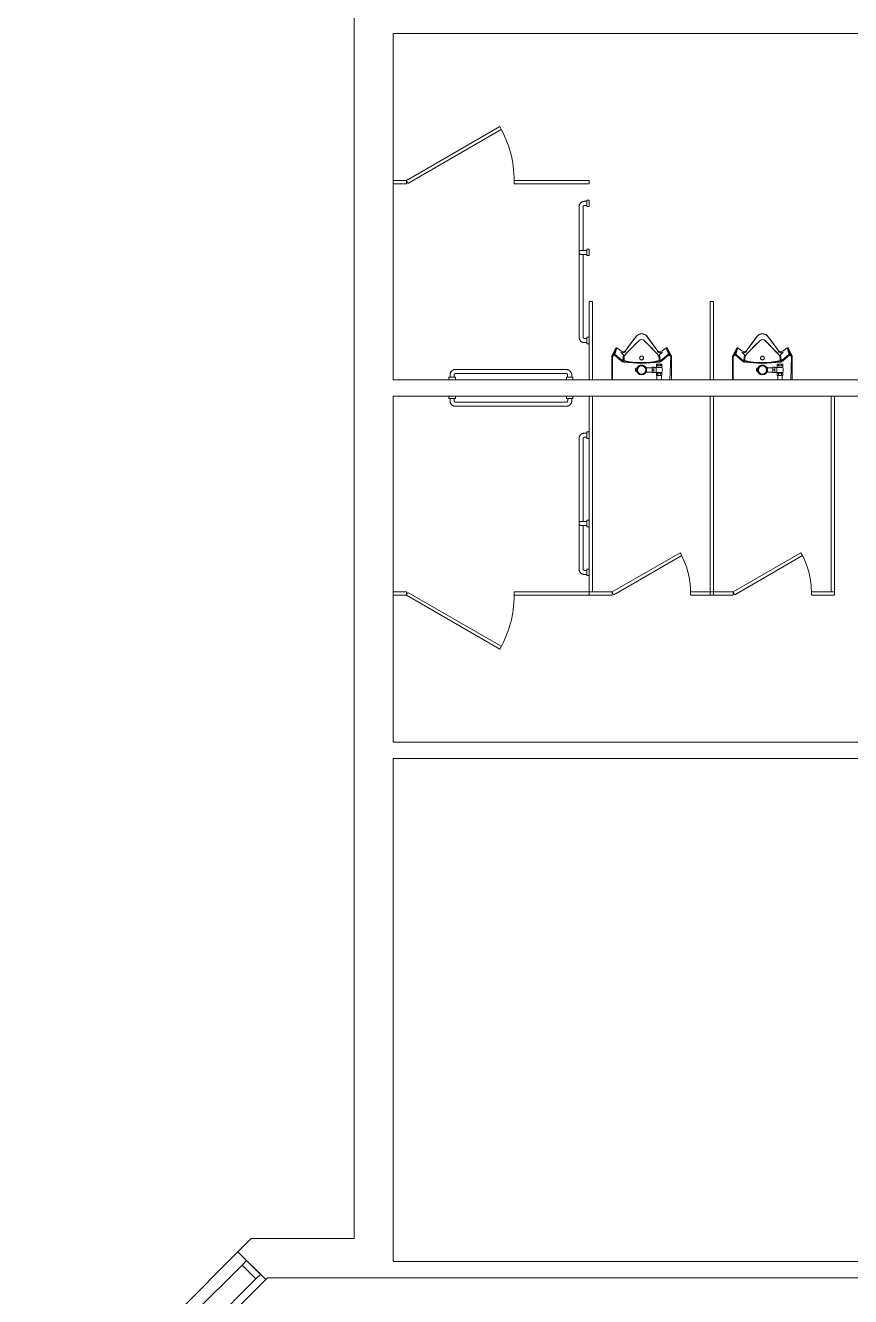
# Model space of a CAD drawing. Header units: inches. Extents: x -84 to 1352, y -748 to 1419.
# Drawn here: x 48 to 300.6, y -402.9 to -13.7 of the extents above; entities that cross this region are included whole.
import ezdxf

# ---------------------------------------------------------------- set-up
doc = ezdxf.new("R2010")
doc.units = ezdxf.units.IN
doc.header["$MEASUREMENT"] = 0
for name, color, linetype, lineweight in [('A-GLAZ-CWMG', 51, 'Continuous', 15), ('A-WALL', 113, 'Continuous', 15), ('I-WALL', 2, 'Continuous', 15), ('P-SANR-FIXT', 6, 'Continuous', 15), ('Q-SPCQ', 91, 'Continuous', 15)]:
    doc.layers.add(name, color=color, linetype=linetype, lineweight=lineweight)

# ---------------------------------------------------------------- blocks, each defined once
blk = doc.blocks.new('Toilet_Stall_Std_CE_ - Adj-5135786-ROOF')
at = {"layer": 'Q-SPCQ', "color": 253}
for p, q in [((-12, 63.5), (-19, 63.5)), ((-19, 63.5), (-19, 62.5)), ((-19, 62.5), (-19, 2.5)), ((-19, 62.5), (-12, 62.5)), ((-18, 2.5), (-18, 62.5)), ((-12, 62.5), (-12, 63.5)), ((11.5, 63.37), (-9.28, 51.37)), ((-8.78, 50.5), (12, 62.5)), ((12, 62.5), (11.5, 63.37)), ((12, 63.5), (12, 62.5)), ((19, 63.5), (12, 63.5)), ((12, 62.5), (19, 62.5)), ((18, 62.5), (18, 2.5)), ((19, 2.5), (19, 62.5)), ((-9.28, 51.37), (-8.78, 50.5))]:
    blk.add_line(p, q, dxfattribs=at)
blk.add_arc((12, 62.5), 24, 180, 210, dxfattribs=at)
blk = doc.blocks.new('Toilet_Stall_Std_CE_ - Adj-V1-ROOF')
at = {"layer": 'Q-SPCQ', "color": 253}
for p, q in [((-12, 63.5), (-19, 63.5)), ((-19, 63.5), (-19, 62.5)), ((-19, 62.5), (-19, 2.5)), ((-19, 62.5), (-12, 62.5)), ((-18, 2.5), (-18, 62.5)), ((-12, 62.5), (-12, 63.5)), ((11.5, 63.37), (-9.28, 51.37)), ((-8.78, 50.5), (12, 62.5)), ((12, 62.5), (11.5, 63.37)), ((12, 63.5), (12, 62.5)), ((19, 63.5), (12, 63.5)), ((12, 62.5), (19, 62.5)), ((18, 62.5), (18, 2.5)), ((19, 62.5), (19, 63.5)), ((19, 2.5), (19, 62.5)), ((-9.28, 51.37), (-8.78, 50.5))]:
    blk.add_line(p, q, dxfattribs=at)
blk.add_arc((12, 62.5), 24, 180, 210, dxfattribs=at)
blk = doc.blocks.new('Toilet_Stall_ADA_CE_ - Toilet-Stall-ADA_rfa-5136238-ROOF')
at = {"layer": 'Q-SPCQ', "color": 253}
for p, q in [((25.5, 62.63), (-3.07, 79.13)), ((-2.58, 80), (26, 63.5)), ((-7, 63.5), (-30, 63.5)), ((-30, 63.5), (-30, 62.5)), ((-30, 62.5), (-7, 62.5)), ((-7, 62.5), (-7, 63.5)), ((26, 63.5), (25.5, 62.63)), ((30, 63.5), (26, 63.5)), ((26, 63.5), (26, 62.5)), ((26, 62.5), (30, 62.5))]:
    blk.add_line(p, q, dxfattribs=at)
blk.add_arc((26, 63.5), 33, 150, 180, dxfattribs=at)
blk = doc.blocks.new('RR Access_Grab Bar_Back_CE_ - 36_ _GB-1_-5136239-ROOF')
at = {"layer": 'Q-SPCQ', "color": 253}
for p, q in [((-43, 0), (-43, -0.75)), ((-43, -0.75), (-41, -0.75)), ((-42.62, -0.75), (-42.62, -1.5)), ((-41.37, -1.5), (-41.37, -0.75)), ((-41, -0.75), (-41, 0)), ((-7, -1.88), (-41, -1.88)), ((-41, -3.13), (-7, -3.13)), ((-7, 0), (-7, -0.75)), ((-7, -0.75), (-5, -0.75)), ((-6.62, -0.75), (-6.62, -1.5)), ((-5.38, -1.5), (-5.38, -0.75)), ((-5, -0.75), (-5, 0))]:
    blk.add_line(p, q, dxfattribs=at)
at = {"layer": 'Q-SPCQ', "color": 253, "flags": 128}
for points in [[(-42.62, -1.5), (-42.62, -1.56), (-42.62, -1.63), (-42.61, -1.69), (-42.6, -1.76), (-42.59, -1.82), (-42.58, -1.89), (-42.56, -1.95), (-42.54, -2.01), (-42.52, -2.07), (-42.5, -2.13), (-42.47, -2.19), (-42.44, -2.25), (-42.41, -2.31), (-42.38, -2.36), (-42.34, -2.42), (-42.3, -2.47), (-42.26, -2.52), (-42.22, -2.57), (-42.18, -2.62), (-42.13, -2.67), (-42.08, -2.71), (-42.04, -2.75), (-41.98, -2.79), (-41.93, -2.83), (-41.88, -2.87), (-41.82, -2.9), (-41.77, -2.93), (-41.71, -2.96), (-41.65, -2.99), (-41.59, -3.01), (-41.53, -3.04), (-41.47, -3.06), (-41.4, -3.07), (-41.34, -3.09), (-41.28, -3.1), (-41.21, -3.11), (-41.15, -3.12), (-41.08, -3.12), (-41.02, -3.13), (-41, -3.13)], [(-41, -1.88), (-41.01, -1.87), (-41.03, -1.87), (-41.04, -1.87), (-41.06, -1.87), (-41.07, -1.87), (-41.09, -1.86), (-41.1, -1.86), (-41.12, -1.86), (-41.13, -1.85), (-41.15, -1.85), (-41.16, -1.84), (-41.17, -1.83), (-41.19, -1.83), (-41.2, -1.82), (-41.21, -1.81), (-41.22, -1.8), (-41.24, -1.79), (-41.25, -1.78), (-41.26, -1.77), (-41.27, -1.76), (-41.28, -1.75), (-41.29, -1.74), (-41.3, -1.73), (-41.31, -1.72), (-41.32, -1.7), (-41.32, -1.69), (-41.33, -1.68), (-41.34, -1.66), (-41.34, -1.65), (-41.35, -1.64), (-41.35, -1.62), (-41.36, -1.61), (-41.36, -1.59), (-41.37, -1.58), (-41.37, -1.56), (-41.37, -1.55), (-41.37, -1.53), (-41.37, -1.52), (-41.37, -1.5), (-41.37, -1.5)], [(-6.62, -1.5), (-6.63, -1.51), (-6.63, -1.53), (-6.63, -1.54), (-6.63, -1.56), (-6.63, -1.57), (-6.64, -1.59), (-6.64, -1.6), (-6.64, -1.62), (-6.65, -1.63), (-6.65, -1.65), (-6.66, -1.66), (-6.67, -1.67), (-6.67, -1.69), (-6.68, -1.7), (-6.69, -1.71), (-6.7, -1.72), (-6.71, -1.74), (-6.72, -1.75), (-6.73, -1.76), (-6.74, -1.77), (-6.75, -1.78), (-6.76, -1.79), (-6.77, -1.8), (-6.78, -1.81), (-6.8, -1.82), (-6.81, -1.82), (-6.82, -1.83), (-6.84, -1.84), (-6.85, -1.84), (-6.86, -1.85), (-6.88, -1.85), (-6.89, -1.86), (-6.91, -1.86), (-6.92, -1.87), (-6.94, -1.87), (-6.95, -1.87), (-6.97, -1.87), (-6.98, -1.87), (-7, -1.88), (-7, -1.88)], [(-7, -3.13), (-6.94, -3.12), (-6.87, -3.12), (-6.81, -3.11), (-6.74, -3.1), (-6.68, -3.09), (-6.61, -3.08), (-6.55, -3.06), (-6.49, -3.04), (-6.43, -3.02), (-6.37, -3), (-6.31, -2.97), (-6.25, -2.94), (-6.19, -2.91), (-6.14, -2.88), (-6.08, -2.84), (-6.03, -2.8), (-5.98, -2.76), (-5.93, -2.72), (-5.88, -2.68), (-5.83, -2.63), (-5.79, -2.58), (-5.75, -2.54), (-5.71, -2.48), (-5.67, -2.43), (-5.63, -2.38), (-5.6, -2.32), (-5.57, -2.27), (-5.54, -2.21), (-5.51, -2.15), (-5.49, -2.09), (-5.46, -2.03), (-5.44, -1.97), (-5.43, -1.9), (-5.41, -1.84), (-5.4, -1.78), (-5.39, -1.71), (-5.38, -1.65), (-5.38, -1.58), (-5.38, -1.52), (-5.38, -1.5)]]:
    blk.add_lwpolyline(points, dxfattribs=at)
blk = doc.blocks.new('RR Access_Grab Bar_Side_CE_ - 42_ _GB-2_-5136240-ROOF')
at = {"layer": 'Q-SPCQ', "color": 253}
for p, q in [((-0.75, -11.38), (-1.5, -11.38)), ((0, -11), (-0.75, -11)), ((-0.75, -11), (-0.75, -13)), ((-3.12, -13), (-3.12, -53)), ((-1.87, -38.38), (-1.87, -13)), ((-1.5, -12.63), (-0.75, -12.63)), ((-0.75, -13), (0, -13)), ((-1.87, -53), (-1.87, -39.61)), ((-0.75, -53.38), (-1.5, -53.38)), ((0, -53), (-0.75, -53)), ((-0.75, -53), (-0.75, -55)), ((-1.5, -54.63), (-0.75, -54.63)), ((-0.75, -55), (0, -55))]:
    blk.add_line(p, q, dxfattribs=at)
at = {"layer": 'Q-SPCQ', "color": 253, "flags": 128}
for points in [[(-1.5, -11.38), (-1.56, -11.38), (-1.63, -11.38), (-1.69, -11.39), (-1.76, -11.4), (-1.82, -11.41), (-1.89, -11.42), (-1.95, -11.44), (-2.01, -11.46), (-2.07, -11.48), (-2.13, -11.5), (-2.19, -11.53), (-2.25, -11.56), (-2.31, -11.59), (-2.36, -11.62), (-2.42, -11.66), (-2.47, -11.7), (-2.52, -11.74), (-2.57, -11.78), (-2.62, -11.82), (-2.67, -11.87), (-2.71, -11.92), (-2.75, -11.96), (-2.79, -12.02), (-2.83, -12.07), (-2.87, -12.12), (-2.9, -12.18), (-2.93, -12.23), (-2.96, -12.29), (-2.99, -12.35), (-3.01, -12.41), (-3.04, -12.47), (-3.06, -12.53), (-3.07, -12.6), (-3.09, -12.66), (-3.1, -12.72), (-3.11, -12.79), (-3.12, -12.85), (-3.12, -12.92), (-3.12, -12.98), (-3.12, -13)], [(-1.87, -13), (-1.87, -12.99), (-1.87, -12.97), (-1.87, -12.96), (-1.87, -12.94), (-1.87, -12.93), (-1.86, -12.91), (-1.86, -12.9), (-1.86, -12.88), (-1.85, -12.87), (-1.85, -12.85), (-1.84, -12.84), (-1.83, -12.83), (-1.83, -12.81), (-1.82, -12.8), (-1.81, -12.79), (-1.8, -12.78), (-1.79, -12.76), (-1.78, -12.75), (-1.77, -12.74), (-1.76, -12.73), (-1.75, -12.72), (-1.74, -12.71), (-1.73, -12.7), (-1.72, -12.69), (-1.7, -12.68), (-1.69, -12.68), (-1.68, -12.67), (-1.66, -12.66), (-1.65, -12.66), (-1.64, -12.65), (-1.62, -12.65), (-1.61, -12.64), (-1.59, -12.64), (-1.58, -12.63), (-1.56, -12.63), (-1.55, -12.63), (-1.53, -12.63), (-1.52, -12.63), (-1.5, -12.63), (-1.5, -12.63)], [(-3.12, -53), (-3.12, -53.06), (-3.12, -53.13), (-3.11, -53.19), (-3.1, -53.26), (-3.09, -53.32), (-3.08, -53.39), (-3.06, -53.45), (-3.04, -53.51), (-3.02, -53.57), (-3, -53.63), (-2.97, -53.69), (-2.94, -53.75), (-2.91, -53.81), (-2.88, -53.86), (-2.84, -53.92), (-2.8, -53.97), (-2.76, -54.02), (-2.72, -54.07), (-2.68, -54.12), (-2.63, -54.17), (-2.58, -54.21), (-2.54, -54.25), (-2.48, -54.29), (-2.43, -54.33), (-2.38, -54.37), (-2.32, -54.4), (-2.27, -54.43), (-2.21, -54.46), (-2.15, -54.49), (-2.09, -54.51), (-2.03, -54.54), (-1.97, -54.56), (-1.9, -54.57), (-1.84, -54.59), (-1.78, -54.6), (-1.71, -54.61), (-1.65, -54.62), (-1.58, -54.62), (-1.52, -54.63), (-1.5, -54.63)], [(-1.5, -53.38), (-1.51, -53.37), (-1.53, -53.37), (-1.54, -53.37), (-1.56, -53.37), (-1.57, -53.37), (-1.59, -53.36), (-1.6, -53.36), (-1.62, -53.36), (-1.63, -53.35), (-1.65, -53.35), (-1.66, -53.34), (-1.67, -53.33), (-1.69, -53.33), (-1.7, -53.32), (-1.71, -53.31), (-1.72, -53.3), (-1.74, -53.29), (-1.75, -53.28), (-1.76, -53.27), (-1.77, -53.26), (-1.78, -53.25), (-1.79, -53.24), (-1.8, -53.23), (-1.81, -53.22), (-1.82, -53.2), (-1.82, -53.19), (-1.83, -53.18), (-1.84, -53.16), (-1.84, -53.15), (-1.85, -53.14), (-1.85, -53.12), (-1.86, -53.11), (-1.86, -53.09), (-1.87, -53.08), (-1.87, -53.06), (-1.87, -53.05), (-1.87, -53.03), (-1.87, -53.02), (-1.87, -53), (-1.87, -53)]]:
    blk.add_lwpolyline(points, dxfattribs=at)
blk = doc.blocks.new('RR Access_Grab Bar_Vert_CE_ - 24_ _GB-3_-5136241-ROOF')
at = {"layer": 'Q-SPCQ', "color": 253}
for p, q in [((-0.75, -38.38), (-1.5, -38.38)), ((-0.75, -38.38), (-1.5, -38.38)), ((0, -38), (-0.75, -38)), ((0, -38), (-0.75, -38)), ((-0.75, -38), (-0.75, -38.03)), ((-0.75, -38), (-0.75, -39)), ((-1.5, -39.63), (-0.75, -39.63)), ((-1.5, -39.63), (-0.75, -39.63)), ((-0.75, -39), (-0.75, -40)), ((-0.75, -39.97), (-0.75, -40)), ((-0.75, -40), (0, -40)), ((-0.75, -40), (0, -40))]:
    blk.add_line(p, q, dxfattribs=at)
at = {"layer": 'Q-SPCQ', "color": 253, "flags": 128}
for points in [[(-3.11, -38.88), (-3.11, -38.85), (-3.1, -38.83), (-3.09, -38.8), (-3.08, -38.78), (-3.08, -38.76), (-3.07, -38.73), (-3.05, -38.71), (-3.04, -38.69), (-3.03, -38.67), (-3.02, -38.65), (-3, -38.63), (-2.99, -38.61), (-2.97, -38.59), (-2.95, -38.57), (-2.94, -38.55), (-2.92, -38.53), (-2.9, -38.52), (-2.88, -38.5), (-2.86, -38.49), (-2.84, -38.47), (-2.82, -38.46), (-2.79, -38.45), (-2.77, -38.44), (-2.75, -38.43), (-2.73, -38.42), (-2.7, -38.41), (-2.68, -38.4), (-2.66, -38.39), (-2.63, -38.39), (-2.61, -38.38), (-2.58, -38.38), (-2.56, -38.38), (-2.53, -38.38), (-2.51, -38.38), (-2.5, -38.38)], [(-2.5, -38.38), (-2.5, -38.38), (-2.5, -38.38), (-2.49, -38.38), (-2.49, -38.38), (-2.48, -38.38)], [(-1.5, -38.38), (-1.54, -38.38), (-1.58, -38.38), (-1.62, -38.38), (-1.66, -38.38), (-1.7, -38.38), (-1.74, -38.38), (-1.78, -38.38), (-1.81, -38.38), (-1.85, -38.38), (-1.89, -38.38), (-1.93, -38.38), (-1.96, -38.38), (-2, -38.38), (-2.03, -38.38), (-2.06, -38.38), (-2.1, -38.38), (-2.13, -38.38), (-2.16, -38.38), (-2.19, -38.38), (-2.22, -38.38), (-2.24, -38.38), (-2.27, -38.38), (-2.3, -38.38), (-2.32, -38.38), (-2.34, -38.38), (-2.36, -38.38), (-2.38, -38.38), (-2.4, -38.38), (-2.42, -38.38), (-2.43, -38.38), (-2.45, -38.38), (-2.46, -38.38), (-2.47, -38.38), (-2.48, -38.38), (-2.49, -38.38), (-2.49, -38.38), (-2.5, -38.38), (-2.5, -38.38), (-2.5, -38.38)], [(-2.25, -38.38), (-2.22, -38.38), (-2.2, -38.38), (-2.17, -38.38), (-2.14, -38.38), (-2.11, -38.38), (-2.07, -38.38), (-2.04, -38.38), (-2.01, -38.38), (-1.97, -38.38), (-1.94, -38.38), (-1.9, -38.38), (-1.86, -38.38), (-1.82, -38.38), (-1.79, -38.38), (-1.75, -38.38), (-1.71, -38.38), (-1.67, -38.38), (-1.63, -38.38), (-1.59, -38.38), (-1.55, -38.38), (-1.51, -38.38), (-1.5, -38.38)], [(-2.5, -39.63), (-2.52, -39.62), (-2.55, -39.62), (-2.57, -39.62), (-2.6, -39.62), (-2.62, -39.61), (-2.65, -39.61), (-2.67, -39.6), (-2.7, -39.59), (-2.72, -39.58), (-2.74, -39.58), (-2.77, -39.57), (-2.79, -39.55), (-2.81, -39.54), (-2.83, -39.53), (-2.85, -39.52), (-2.87, -39.5), (-2.89, -39.49), (-2.91, -39.47), (-2.93, -39.45), (-2.95, -39.44), (-2.97, -39.42), (-2.98, -39.4), (-3, -39.38), (-3.01, -39.36), (-3.03, -39.34), (-3.04, -39.32), (-3.05, -39.29), (-3.06, -39.27), (-3.07, -39.25), (-3.08, -39.23), (-3.09, -39.2), (-3.1, -39.18), (-3.11, -39.16), (-3.11, -39.13), (-3.12, -39.11)], [(-2.48, -39.63), (-2.49, -39.63), (-2.49, -39.63), (-2.5, -39.63), (-2.5, -39.63), (-2.5, -39.63)], [(-2.5, -39.63), (-2.5, -39.63), (-2.5, -39.63), (-2.49, -39.63), (-2.49, -39.63), (-2.48, -39.63), (-2.47, -39.63), (-2.46, -39.63), (-2.45, -39.63), (-2.44, -39.63), (-2.42, -39.63), (-2.4, -39.63), (-2.39, -39.63), (-2.37, -39.63), (-2.35, -39.63), (-2.33, -39.63), (-2.3, -39.63), (-2.28, -39.63), (-2.25, -39.63), (-2.22, -39.63), (-2.2, -39.63), (-2.17, -39.63), (-2.14, -39.63), (-2.11, -39.63), (-2.07, -39.63), (-2.04, -39.63), (-2.01, -39.63), (-1.97, -39.63), (-1.94, -39.63), (-1.9, -39.63), (-1.86, -39.63), (-1.82, -39.63), (-1.79, -39.63), (-1.75, -39.63), (-1.71, -39.63), (-1.67, -39.63), (-1.63, -39.63), (-1.59, -39.63), (-1.55, -39.63), (-1.51, -39.63), (-1.5, -39.63)], [(-1.5, -39.63), (-1.54, -39.63), (-1.58, -39.63), (-1.62, -39.63), (-1.66, -39.63), (-1.7, -39.63), (-1.74, -39.63), (-1.78, -39.63), (-1.81, -39.63), (-1.85, -39.63), (-1.89, -39.63), (-1.93, -39.63), (-1.96, -39.63), (-2, -39.63), (-2.03, -39.63), (-2.06, -39.63), (-2.1, -39.63), (-2.13, -39.63), (-2.16, -39.63), (-2.19, -39.63), (-2.22, -39.63), (-2.24, -39.63), (-2.27, -39.63)]]:
    blk.add_lwpolyline(points, dxfattribs=at)
blk = doc.blocks.new('Toilet_Stall_ADA_CE_ - Toilet-Stall-ADA_rfa-5136374-ROOF')
at = {"layer": 'Q-SPCQ', "color": 253}
for p, q in [((-30, -62.5), (-30, -63.5)), ((-7, -62.5), (-30, -62.5)), ((-30, -63.5), (-7, -63.5)), ((-7, -63.5), (-7, -62.5)), ((25.5, -62.63), (-3.07, -79.13)), ((-2.58, -80), (26, -63.5)), ((26, -63.5), (25.5, -62.63)), ((30, -62.5), (26, -62.5)), ((26, -62.5), (26, -63.5)), ((26, -63.5), (30, -63.5))]:
    blk.add_line(p, q, dxfattribs=at)
blk.add_arc((26, -63.5), 33, 180, 210, dxfattribs=at)
blk = doc.blocks.new('RR Access_Grab Bar_Back_CE_ - 36_ _GB-1_-1693847-ROOF')
at = {"layer": 'Q-SPCQ', "color": 253}
for p, q in [((-43, 0.75), (-43, 0)), ((-41, 0.75), (-43, 0.75)), ((-42.62, 1.5), (-42.62, 0.75)), ((-41.37, 0.75), (-41.37, 1.5)), ((-7, 3.12), (-41, 3.12)), ((-41, 1.87), (-7, 1.87)), ((-41, 0), (-41, 0.75)), ((-7, 0.75), (-7, 0)), ((-5, 0.75), (-7, 0.75)), ((-6.63, 1.5), (-6.63, 0.75)), ((-5.37, 0.75), (-5.37, 1.5)), ((-5, 0), (-5, 0.75))]:
    blk.add_line(p, q, dxfattribs=at)
at = {"layer": 'Q-SPCQ', "color": 253, "flags": 128}
for points in [[(-41, 3.12), (-41.06, 3.12), (-41.13, 3.12), (-41.19, 3.11), (-41.26, 3.1), (-41.32, 3.09), (-41.39, 3.08), (-41.45, 3.06), (-41.51, 3.04), (-41.57, 3.02), (-41.63, 3), (-41.69, 2.97), (-41.75, 2.94), (-41.81, 2.91), (-41.86, 2.88), (-41.92, 2.84), (-41.97, 2.8), (-42.02, 2.76), (-42.07, 2.72), (-42.12, 2.68), (-42.17, 2.63), (-42.21, 2.58), (-42.25, 2.54), (-42.29, 2.48), (-42.33, 2.43), (-42.37, 2.38), (-42.4, 2.32), (-42.43, 2.27), (-42.46, 2.21), (-42.49, 2.15), (-42.51, 2.09), (-42.54, 2.03), (-42.56, 1.97), (-42.57, 1.9), (-42.59, 1.84), (-42.6, 1.78), (-42.61, 1.71), (-42.62, 1.65), (-42.62, 1.58), (-42.62, 1.52), (-42.62, 1.5)], [(-41.37, 1.5), (-41.37, 1.51), (-41.37, 1.53), (-41.37, 1.54), (-41.37, 1.56), (-41.37, 1.57), (-41.36, 1.59), (-41.36, 1.6), (-41.36, 1.62), (-41.35, 1.63), (-41.35, 1.65), (-41.34, 1.66), (-41.33, 1.67), (-41.33, 1.69), (-41.32, 1.7), (-41.31, 1.71), (-41.3, 1.72), (-41.29, 1.74), (-41.28, 1.75), (-41.27, 1.76), (-41.26, 1.77), (-41.25, 1.78), (-41.24, 1.79), (-41.23, 1.8), (-41.22, 1.81), (-41.2, 1.82), (-41.19, 1.82), (-41.18, 1.83), (-41.16, 1.84), (-41.15, 1.84), (-41.14, 1.85), (-41.12, 1.85), (-41.11, 1.86), (-41.09, 1.86), (-41.08, 1.87), (-41.06, 1.87), (-41.05, 1.87), (-41.03, 1.87), (-41.02, 1.87), (-41, 1.87), (-41, 1.87)], [(-5.37, 1.5), (-5.38, 1.56), (-5.38, 1.63), (-5.39, 1.69), (-5.4, 1.76), (-5.41, 1.82), (-5.42, 1.89), (-5.44, 1.95), (-5.46, 2.01), (-5.48, 2.07), (-5.5, 2.13), (-5.53, 2.19), (-5.56, 2.25), (-5.59, 2.31), (-5.62, 2.36), (-5.66, 2.42), (-5.7, 2.47), (-5.74, 2.52), (-5.78, 2.57), (-5.82, 2.62), (-5.87, 2.67), (-5.92, 2.71), (-5.96, 2.75), (-6.02, 2.79), (-6.07, 2.83), (-6.12, 2.87), (-6.18, 2.9), (-6.23, 2.93), (-6.29, 2.96), (-6.35, 2.99), (-6.41, 3.01), (-6.47, 3.04), (-6.53, 3.06), (-6.6, 3.07), (-6.66, 3.09), (-6.72, 3.1), (-6.79, 3.11), (-6.85, 3.12), (-6.92, 3.12), (-6.98, 3.12), (-7, 3.12)], [(-7, 1.87), (-6.99, 1.87), (-6.97, 1.87), (-6.96, 1.87), (-6.94, 1.87), (-6.93, 1.87), (-6.91, 1.86), (-6.9, 1.86), (-6.88, 1.86), (-6.87, 1.85), (-6.85, 1.85), (-6.84, 1.84), (-6.83, 1.83), (-6.81, 1.83), (-6.8, 1.82), (-6.79, 1.81), (-6.78, 1.8), (-6.76, 1.79), (-6.75, 1.78), (-6.74, 1.77), (-6.73, 1.76), (-6.72, 1.75), (-6.71, 1.74), (-6.7, 1.73), (-6.69, 1.72), (-6.68, 1.7), (-6.68, 1.69), (-6.67, 1.68), (-6.66, 1.66), (-6.66, 1.65), (-6.65, 1.64), (-6.65, 1.62), (-6.64, 1.61), (-6.64, 1.59), (-6.63, 1.58), (-6.63, 1.56), (-6.63, 1.55), (-6.63, 1.53), (-6.63, 1.52), (-6.63, 1.5), (-6.63, 1.5)]]:
    blk.add_lwpolyline(points, dxfattribs=at)
blk = doc.blocks.new('RR Access_Grab Bar_Side_CE_ - 42_ _GB-2_-1694463-ROOF')
at = {"layer": 'Q-SPCQ', "color": 253}
for p, q in [((-0.75, 54.63), (-1.5, 54.63)), ((0, 55), (-0.75, 55)), ((-0.75, 55), (-0.75, 53)), ((0, 53), (0, 55)), ((-3.12, 53), (-3.12, 13)), ((-1.87, 39.61), (-1.87, 53)), ((-1.5, 53.37), (-0.75, 53.37)), ((-0.75, 53), (0, 53)), ((-1.87, 13), (-1.87, 38.38)), ((-0.75, 12.62), (-1.5, 12.62)), ((0, 13), (-0.75, 13)), ((-0.75, 13), (-0.75, 11)), ((-1.5, 11.37), (-0.75, 11.37)), ((-0.75, 11), (0, 11))]:
    blk.add_line(p, q, dxfattribs=at)
at = {"layer": 'Q-SPCQ', "color": 253, "flags": 128}
for points in [[(-1.5, 54.63), (-1.56, 54.62), (-1.63, 54.62), (-1.69, 54.61), (-1.76, 54.6), (-1.82, 54.59), (-1.89, 54.58), (-1.95, 54.56), (-2.01, 54.54), (-2.07, 54.52), (-2.13, 54.5), (-2.19, 54.47), (-2.25, 54.44), (-2.31, 54.41), (-2.36, 54.38), (-2.42, 54.34), (-2.47, 54.3), (-2.52, 54.26), (-2.57, 54.22), (-2.62, 54.18), (-2.67, 54.13), (-2.71, 54.08), (-2.75, 54.04), (-2.79, 53.98), (-2.83, 53.93), (-2.87, 53.88), (-2.9, 53.82), (-2.93, 53.77), (-2.96, 53.71), (-2.99, 53.65), (-3.01, 53.59), (-3.04, 53.53), (-3.06, 53.47), (-3.07, 53.4), (-3.09, 53.34), (-3.1, 53.28), (-3.11, 53.21), (-3.12, 53.15), (-3.12, 53.08), (-3.12, 53.02), (-3.12, 53)], [(-1.87, 53), (-1.87, 53.01), (-1.87, 53.03), (-1.87, 53.04), (-1.87, 53.06), (-1.87, 53.07), (-1.86, 53.09), (-1.86, 53.1), (-1.86, 53.12), (-1.85, 53.13), (-1.85, 53.15), (-1.84, 53.16), (-1.83, 53.17), (-1.83, 53.19), (-1.82, 53.2), (-1.81, 53.21), (-1.8, 53.22), (-1.79, 53.24), (-1.78, 53.25), (-1.77, 53.26), (-1.76, 53.27), (-1.75, 53.28), (-1.74, 53.29), (-1.73, 53.3), (-1.72, 53.31), (-1.7, 53.32), (-1.69, 53.32), (-1.68, 53.33), (-1.66, 53.34), (-1.65, 53.34), (-1.64, 53.35), (-1.62, 53.35), (-1.61, 53.36), (-1.59, 53.36), (-1.58, 53.37), (-1.56, 53.37), (-1.55, 53.37), (-1.53, 53.37), (-1.52, 53.37), (-1.5, 53.37), (-1.5, 53.37)], [(-3.12, 13), (-3.12, 12.94), (-3.12, 12.87), (-3.11, 12.81), (-3.1, 12.74), (-3.09, 12.68), (-3.08, 12.61), (-3.06, 12.55), (-3.04, 12.49), (-3.02, 12.43), (-3, 12.37), (-2.97, 12.31), (-2.94, 12.25), (-2.91, 12.19), (-2.88, 12.14), (-2.84, 12.08), (-2.8, 12.03), (-2.76, 11.98), (-2.72, 11.93), (-2.68, 11.88), (-2.63, 11.83), (-2.58, 11.79), (-2.54, 11.75), (-2.48, 11.71), (-2.43, 11.67), (-2.38, 11.63), (-2.32, 11.6), (-2.27, 11.57), (-2.21, 11.54), (-2.15, 11.51), (-2.09, 11.49), (-2.03, 11.46), (-1.97, 11.44), (-1.9, 11.43), (-1.84, 11.41), (-1.78, 11.4), (-1.71, 11.39), (-1.65, 11.38), (-1.58, 11.38), (-1.52, 11.37), (-1.5, 11.37)], [(-1.5, 12.62), (-1.51, 12.63), (-1.53, 12.63), (-1.54, 12.63), (-1.56, 12.63), (-1.57, 12.63), (-1.59, 12.64), (-1.6, 12.64), (-1.62, 12.64), (-1.63, 12.65), (-1.65, 12.65), (-1.66, 12.66), (-1.67, 12.67), (-1.69, 12.67), (-1.7, 12.68), (-1.71, 12.69), (-1.72, 12.7), (-1.74, 12.71), (-1.75, 12.72), (-1.76, 12.73), (-1.77, 12.74), (-1.78, 12.75), (-1.79, 12.76), (-1.8, 12.77), (-1.81, 12.78), (-1.82, 12.8), (-1.82, 12.81), (-1.83, 12.82), (-1.84, 12.84), (-1.84, 12.85), (-1.85, 12.86), (-1.85, 12.88), (-1.86, 12.89), (-1.86, 12.91), (-1.87, 12.92), (-1.87, 12.94), (-1.87, 12.95), (-1.87, 12.97), (-1.87, 12.98), (-1.87, 13), (-1.87, 13)]]:
    blk.add_lwpolyline(points, dxfattribs=at)
blk = doc.blocks.new('RR Access_Grab Bar_Vert_CE_ - 24_ _GB-3_-1696212-ROOF')
at = {"layer": 'Q-SPCQ', "color": 253}
for p, q in [((-0.75, 39.62), (-1.5, 39.62)), ((-0.75, 39.62), (-1.5, 39.62)), ((0, 40), (-0.75, 40)), ((0, 40), (-0.75, 40)), ((-0.75, 40), (-0.75, 39.97)), ((-0.75, 40), (-0.75, 39)), ((-0.75, 39), (-0.75, 38)), ((0, 39.97), (0, 40)), ((0, 39), (0, 40)), ((0, 38), (0, 39)), ((-1.5, 38.37), (-0.75, 38.37)), ((-1.5, 38.37), (-0.75, 38.37)), ((-0.75, 38.03), (-0.75, 38)), ((-0.75, 38), (0, 38)), ((-0.75, 38), (0, 38)), ((0, 38), (0, 38.03))]:
    blk.add_line(p, q, dxfattribs=at)
at = {"layer": 'Q-SPCQ', "color": 253, "flags": 128}
for points in [[(-3.11, 39.12), (-3.11, 39.15), (-3.1, 39.17), (-3.09, 39.2), (-3.08, 39.22), (-3.08, 39.24), (-3.07, 39.27), (-3.05, 39.29), (-3.04, 39.31), (-3.03, 39.33), (-3.02, 39.35), (-3, 39.37), (-2.99, 39.39), (-2.97, 39.41), (-2.95, 39.43), (-2.94, 39.45), (-2.92, 39.47), (-2.9, 39.48), (-2.88, 39.5), (-2.86, 39.51), (-2.84, 39.53), (-2.82, 39.54), (-2.79, 39.55), (-2.77, 39.56), (-2.75, 39.57), (-2.73, 39.58), (-2.7, 39.59), (-2.68, 39.6), (-2.66, 39.61), (-2.63, 39.61), (-2.61, 39.62), (-2.58, 39.62), (-2.56, 39.62), (-2.53, 39.62), (-2.51, 39.62), (-2.5, 39.62)], [(-2.5, 39.62), (-2.5, 39.62), (-2.5, 39.62), (-2.49, 39.62), (-2.49, 39.62), (-2.48, 39.62)], [(-1.5, 39.62), (-1.54, 39.62), (-1.58, 39.62), (-1.62, 39.62), (-1.66, 39.62), (-1.7, 39.62), (-1.74, 39.62), (-1.78, 39.62), (-1.81, 39.62), (-1.85, 39.62), (-1.89, 39.62), (-1.93, 39.62), (-1.96, 39.62), (-2, 39.62), (-2.03, 39.62), (-2.06, 39.62), (-2.1, 39.62), (-2.13, 39.62), (-2.16, 39.62), (-2.19, 39.62), (-2.22, 39.62), (-2.24, 39.62), (-2.27, 39.62), (-2.3, 39.62), (-2.32, 39.62), (-2.34, 39.62), (-2.36, 39.62), (-2.38, 39.62), (-2.4, 39.62), (-2.42, 39.62), (-2.43, 39.62), (-2.45, 39.62), (-2.46, 39.62), (-2.47, 39.62), (-2.48, 39.62), (-2.49, 39.62), (-2.49, 39.62), (-2.5, 39.62), (-2.5, 39.62), (-2.5, 39.62)], [(-2.25, 39.62), (-2.22, 39.62), (-2.2, 39.62), (-2.17, 39.62), (-2.14, 39.62), (-2.11, 39.62), (-2.07, 39.62), (-2.04, 39.62), (-2.01, 39.62), (-1.97, 39.62), (-1.94, 39.62), (-1.9, 39.62), (-1.86, 39.62), (-1.82, 39.62), (-1.79, 39.62), (-1.75, 39.62), (-1.71, 39.62), (-1.67, 39.62), (-1.63, 39.62), (-1.59, 39.62), (-1.55, 39.62), (-1.51, 39.62), (-1.5, 39.62)], [(-2.5, 38.37), (-2.52, 38.38), (-2.55, 38.38), (-2.57, 38.38), (-2.6, 38.38), (-2.62, 38.39), (-2.65, 38.39), (-2.67, 38.4), (-2.7, 38.41), (-2.72, 38.42), (-2.74, 38.42), (-2.77, 38.43), (-2.79, 38.45), (-2.81, 38.46), (-2.83, 38.47), (-2.85, 38.48), (-2.87, 38.5), (-2.89, 38.51), (-2.91, 38.53), (-2.93, 38.55), (-2.95, 38.56), (-2.97, 38.58), (-2.98, 38.6), (-3, 38.62), (-3.01, 38.64), (-3.03, 38.66), (-3.04, 38.68), (-3.05, 38.71), (-3.06, 38.73), (-3.07, 38.75), (-3.08, 38.77), (-3.09, 38.8), (-3.1, 38.82), (-3.11, 38.84), (-3.11, 38.87), (-3.12, 38.89)], [(-2.48, 38.37), (-2.49, 38.37), (-2.49, 38.37), (-2.5, 38.37), (-2.5, 38.37), (-2.5, 38.37)], [(-2.5, 38.37), (-2.5, 38.37), (-2.5, 38.37), (-2.49, 38.37), (-2.49, 38.37), (-2.48, 38.37), (-2.47, 38.37), (-2.46, 38.37), (-2.45, 38.37), (-2.44, 38.37), (-2.42, 38.37), (-2.4, 38.37), (-2.39, 38.37), (-2.37, 38.37), (-2.35, 38.37), (-2.33, 38.37), (-2.3, 38.37), (-2.28, 38.37), (-2.25, 38.37), (-2.22, 38.37), (-2.2, 38.37), (-2.17, 38.37), (-2.14, 38.37), (-2.11, 38.37), (-2.07, 38.37), (-2.04, 38.37), (-2.01, 38.37), (-1.97, 38.37), (-1.94, 38.37), (-1.9, 38.37), (-1.86, 38.37), (-1.82, 38.37), (-1.79, 38.37), (-1.75, 38.37), (-1.71, 38.37), (-1.67, 38.37), (-1.63, 38.37), (-1.59, 38.37), (-1.55, 38.37), (-1.51, 38.37), (-1.5, 38.37)], [(-1.5, 38.37), (-1.54, 38.37), (-1.58, 38.37), (-1.62, 38.37), (-1.66, 38.37), (-1.7, 38.37), (-1.74, 38.37), (-1.78, 38.37), (-1.81, 38.37), (-1.85, 38.37), (-1.89, 38.37), (-1.93, 38.37), (-1.96, 38.37), (-2, 38.37), (-2.03, 38.37), (-2.06, 38.37), (-2.1, 38.37), (-2.13, 38.37), (-2.16, 38.37), (-2.19, 38.37), (-2.22, 38.37), (-2.24, 38.37), (-2.27, 38.37)]]:
    blk.add_lwpolyline(points, dxfattribs=at)
blk = doc.blocks.new('Urinal_Stall_CE_ - Std-5136462-ROOF')
at = {"layer": 'P-SANR-FIXT', "color": 8}
for p, q in [((0.5, 26.5), (-0.5, 26.5)), ((-0.5, 26.5), (-0.5, 2.5)), ((0.5, 2.5), (0.5, 26.5)), ((10.81, 11.65), (13.84, 15.74)), ((20.19, 11.65), (17.16, 15.74)), ((6.37, 9.74), (7.64, 12.21)), ((7.64, 12.21), (6.4, 9.81)), ((7.64, 12.21), (7.02, 10.28)), ((7.96, 12.25), (7.3, 10.28)), ((7.96, 12.25), (9.18, 11.36)), ((9.2, 11.34), (7.96, 12.25)), ((14.7, 14.42), (10.73, 10.46)), ((16.38, 14.42), (20.25, 10.45)), ((23.05, 12.26), (21.8, 11.34)), ((23.04, 12.25), (21.82, 11.36)), ((23.05, 12.26), (23.71, 10.28)), ((24.62, 9.74), (23.36, 12.21)), ((24.6, 9.81), (23.39, 12.18)), ((23.98, 10.28), (23.39, 12.18)), ((6.37, 9.69), (6.37, 2.5)), ((6.37, 9.74), (7.14, 10.39)), ((6.37, 9.74), (6.37, 2.5)), ((7.02, 10.28), (6.46, 9.82)), ((6.57, 9.65), (7.15, 10.12)), ((6.57, 9.65), (6.57, 2.5)), ((7.14, 10.39), (9.82, 8.14)), ((7.15, 10.12), (9.39, 8.18)), ((9.54, 8.34), (7.3, 10.28)), ((9.76, 8.62), (9.99, 10.09)), ((9.85, 8.57), (10.05, 9.99)), ((9.85, 8.57), (9.88, 8.46)), ((10.13, 8.34), (10.05, 9.99)), ((10.09, 9.09), (10.09, 8.35)), ((20.87, 8.34), (20.95, 9.99)), ((20.87, 8.34), (20.91, 9.09)), ((21.15, 8.57), (20.95, 9.99)), ((21.24, 8.62), (21.01, 10.09)), ((23.86, 10.39), (21.18, 8.14)), ((23.71, 10.28), (21.46, 8.34)), ((21.61, 8.18), (23.85, 10.12)), ((23.85, 10.12), (24.43, 9.65)), ((24.62, 9.74), (23.86, 10.39)), ((24.54, 9.82), (23.98, 10.28)), ((24.43, 9.65), (24.18, 2.5)), ((24.62, 9.74), (24.62, 2.5)), ((24.62, 2.5), (24.62, 9.74)), ((24.62, 2.5), (24.62, 9.67)), ((13.63, 5.81), (13.78, 5.81)), ((13.63, 5.19), (13.63, 5.81)), ((13.78, 5.19), (13.63, 5.19)), ((13.78, 6), (14.09, 6)), ((13.78, 5.81), (13.78, 6)), ((13.78, 5.19), (13.78, 5.81)), ((13.78, 5), (13.78, 5.19)), ((14.09, 5), (13.78, 5)), ((16.82, 6.22), (17.01, 6.22)), ((17.01, 4.78), (16.82, 4.78)), ((17.01, 6.22), (17.01, 4.78)), ((17.01, 6.22), (17.01, 6.15)), ((17.01, 6.15), (18.72, 6.15)), ((17.01, 4.85), (17.01, 4.78)), ((18.72, 4.85), (17.01, 4.85)), ((18.72, 4.67), (18.72, 6.33)), ((18.72, 6.33), (19.27, 6.33)), ((18.72, 6.15), (18.72, 6.33)), ((19.27, 5.5), (18.72, 5.5)), ((18.72, 4.67), (18.72, 4.85)), ((19.27, 4.67), (18.72, 4.67)), ((19.27, 6.33), (19.27, 4.67)), ((19.27, 6.33), (19.27, 6.24)), ((19.27, 6.24), (19.95, 6.24)), ((19.27, 4.76), (19.27, 4.67)), ((19.95, 4.76), (19.27, 4.76)), ((19.95, 6.29), (21.74, 6.29)), ((19.95, 5.5), (19.95, 6.29)), ((19.95, 6.29), (20.03, 6.29)), ((19.95, 6.24), (19.95, 6.29)), ((19.95, 4.71), (19.95, 5.5)), ((19.95, 4.71), (19.95, 4.76)), ((21.74, 4.71), (19.95, 4.71)), ((20.03, 4.71), (19.95, 4.71)), ((20.03, 7.22), (21.72, 7.22)), ((20.03, 6.29), (20.03, 7.22)), ((20.03, 6.76), (21.72, 6.76)), ((20.03, 3.78), (20.03, 4.71)), ((21.72, 4.49), (20.03, 4.49)), ((20.46, 7.22), (20.46, 6.76)), ((20.46, 4.49), (20.46, 3.78)), ((21.29, 6.76), (21.29, 7.22)), ((21.29, 3.78), (21.29, 4.49)), ((21.72, 7.22), (21.72, 6.29)), ((21.72, 6.29), (21.75, 6.29)), ((21.72, 4.71), (21.72, 3.78)), ((21.75, 4.71), (21.72, 4.71)), ((20.17, 3.78), (20.03, 3.78)), ((21.7, 3.78), (20.05, 3.78)), ((20.17, 2.5), (20.17, 3.78)), ((21.58, 3.78), (21.58, 2.5)), ((21.72, 3.78), (21.58, 3.78))]:
    blk.add_line(p, q, dxfattribs=at)
for centre, radius in [((15.5, 9.13), 0.605), ((15.5, 9.17), 0.592)]:
    blk.add_circle(centre, radius, dxfattribs=at)
for centre, radius, start, end in [((86.57, -40.99), 92.25, 141.8571, 145.308), ((15.51, 14.44), 2.11, 41.2283, 138.7717), ((15.23, 14.87), 1.64, 94.2341, 137.1407), ((15.49, 14.56), 1.99, 78.2582, 101.2267), ((15.78, 14.88), 1.63, 43.5426, 86.036), ((-54.44, -40.22), 90.88, 34.6983, 38.2148), ((7.83, 12.03), 0.261, 58.6662, 137.5163), ((7.83, 12.04), 0.256, 57.6664, 138.5161), ((140.56, -115.41), 180.83, 134.1115, 135.8885), ((15.54, 13.56), 1.21, 45.8885, 134.1115), ((15.54, 13.56), 1.21, 45.8885, 134.1115), ((-109.56, -115.41), 180.83, 44.1115, 45.8885), ((23.17, 12.03), 0.261, 42.4837, 121.3338), ((23.18, 12.05), 0.244, 30.9044, 120.7341), ((6.62, 9.69), 0.242, 151.4115, 180), ((6.46, 9.72), 0.103, 94.3659, 125.7473), ((7.16, 10.11), 0.216, 49.1066, 130.1141), ((9.71, 11.88), 1.13, 239.4759, 348.428), ((17.59, 18.91), 11.64, 223.4516, 229.2579), ((9.89, 12.08), 1.02, 225.231, 334.7164), ((9.89, 12.07), 0.997, 226.4454, 326.7034), ((10.18, 9.09), 1.21, 229.1278, 262.4301), ((10.19, 9.06), 0.974, 228.2159, 262.482), ((10.19, 8.81), 0.469, 203.3487, 250.7427), ((15.47, 47.77), 40.04, 261.8863, 278.1137), ((9.85, 9.94), 0.203, 13.1331, 48.0376), ((15.5, 49.13), 41.59, 262.4301, 277.5699), ((15.5, 31.82), 24.08, 256.8739, 283.1261), ((15.53, 49.55), 41.81, 262.482, 277.4333), ((12.1, 8.99), 2, 132.9287, 177.2306), ((12.1, 8.99), 2, 132.9287, 177.2306), ((15.5, 31.82), 24.08, 257.0241, 282.8875), ((21.11, 12.08), 1.02, 205.2836, 314.769), ((21.29, 11.88), 1.13, 191.5745, 300.5241), ((18.9, 8.99), 2, 2.7694, 47.0713), ((18.9, 8.99), 2, 2.7694, 47.0713), ((21.11, 12.04), 0.984, 212.3692, 314.482), ((20.75, 9.16), 1.09, 280.1539, 310.8073), ((21.15, 9.94), 0.203, 131.9624, 166.8669), ((20.72, 8.94), 0.62, 293.2025, 327.8607), ((20.82, 9.09), 1.21, 277.5699, 310.8722), ((13.41, 18.91), 11.64, 310.7421, 316.5484), ((23.84, 10.11), 0.217, 51.1906, 126.81), ((24.54, 9.73), 0.0965, 51.3748, 85.9468), ((24.35, 9.68), 0.273, 357.9402, 26.9716), ((15.5, 5.5), 1.5, 90, 180), ((15.5, 5.5), 1.5, 180, 270), ((15.5, 5.5), 1.5, 90, 160.5469), ((15.5, 5.5), 1.5, 199.4531, 270), ((15.5, 5.5), 1.26, 90, 180), ((15.5, 5.5), 1.26, 180, 270), ((15.5, 5.5), 1.5, 0, 90), ((15.5, 5.5), 1.5, 28.6359, 90), ((15.5, 5.5), 1.26, 360, 90), ((15.5, 5.5), 1.5, 270, 360), ((15.5, 5.5), 1.26, 270, 0), ((15.5, 5.5), 1.5, 270, 331.3641), ((19.17, 5.5), 2.69, 342.9534, 17.0466)]:
    blk.add_arc(centre, radius, start, end, dxfattribs=at)
blk = doc.blocks.new('Rectangular Mullion - 6_ x 2_ Rectangular_CE_-5161725-ROOF')
at = {"layer": 'A-GLAZ-CWMG', "color": 253}
for p, q in [((0, 2.25), (-2, 2.25)), ((-2, 2.25), (-2, -3.75)), ((0, -3.75), (0, 2.25)), ((-2, -3.75), (0, -3.75))]:
    blk.add_line(p, q, dxfattribs=at)
blk = doc.blocks.new('Rectangular Mullion - 6_ x 2_ Rectangular_CE_-5161227-ROOF')
at = {"layer": 'A-GLAZ-CWMG', "color": 253}
for p, q in [((99.49, -714.93), (103.73, -710.69)), ((103.73, -710.69), (118.58, -725.54)), ((114.34, -729.78), (99.49, -714.93)), ((118.58, -725.54), (114.34, -729.78))]:
    blk.add_line(p, q, dxfattribs=at)

msp = doc.modelspace()

# ---------------------------------------------------------------- linework, layer by layer
at = {"layer": 'A-WALL', "color": 253}
for p, q in [((148.63, -385.16), (148.63, -4.16)), ((160.63, -16.16), (160.63, -122.16)), ((241.63, -16.16), (160.63, -16.16)), ((160.63, -127.16), (160.63, -233.16)), ((160.63, -238.16), (160.63, -392.16)), ((48.05, -454.29), (117.17, -385.16)), ((148.63, -385.16), (117.17, -385.16)), ((113.1, -389.23), (121.59, -397.72)), ((122.14, -397.16), (65.02, -454.29)), ((160.63, -397.16), (122.14, -397.16))]:
    msp.add_line(p, q, dxfattribs=at)
at = {"layer": 'I-WALL', "color": 253}
for p, q in [((404.63, -16.16), (241.63, -16.16)), ((160.63, -122.16), (352.63, -122.16)), ((352.63, -127.16), (160.63, -127.16)), ((160.63, -233.16), (404.63, -233.16)), ((347.63, -238.16), (160.63, -238.16)), ((160.63, -392.16), (404.63, -392.16)), ((409.63, -397.16), (160.63, -397.16))]:
    msp.add_line(p, q, dxfattribs=at)

# ---------------------------------------------------------------- block references
at = {"layer": 'A-GLAZ-CWMG', "color": 253}
for name, p, rotation in [('Rectangular Mullion - 6_ x 2_ Rectangular_CE_-5161725-ROOF', (117.34, -393.47), 44.99999999999998), ('Rectangular Mullion - 6_ x 2_ Rectangular_CE_-5161227-ROOF', (829.27, -293.81), 269.9999999999999)]:
    msp.add_blockref(name, p, dxfattribs=dict(at, rotation=rotation))
at = {"layer": 'P-SANR-FIXT', "color": 8}
for p in [(221.13, -124.66), (258.13, -124.66)]:
    msp.add_blockref('Urinal_Stall_CE_ - Std-5136462-ROOF', p, dxfattribs=at)
at = {"layer": 'Q-SPCQ', "color": 253, "rotation": 180}
for name, p in [('Toilet_Stall_ADA_CE_ - Toilet-Stall-ADA_rfa-5136374-ROOF', (190.63, -124.66)), ('Toilet_Stall_Std_CE_ - Adj-5135786-ROOF', (239.63, -124.66)), ('Toilet_Stall_Std_CE_ - Adj-V1-ROOF', (276.63, -124.66)), ('Toilet_Stall_ADA_CE_ - Toilet-Stall-ADA_rfa-5136238-ROOF', (190.63, -124.66))]:
    msp.add_blockref(name, p, dxfattribs=at)
at = {"layer": 'Q-SPCQ', "color": 253}
for name, p in [('RR Access_Grab Bar_Side_CE_ - 42_ _GB-2_-1694463-ROOF', (220.63, -122.16)), ('RR Access_Grab Bar_Vert_CE_ - 24_ _GB-3_-1696212-ROOF', (220.63, -122.16)), ('RR Access_Grab Bar_Back_CE_ - 36_ _GB-1_-1693847-ROOF', (220.63, -122.16)), ('RR Access_Grab Bar_Back_CE_ - 36_ _GB-1_-5136239-ROOF', (220.63, -127.16)), ('RR Access_Grab Bar_Side_CE_ - 42_ _GB-2_-5136240-ROOF', (220.63, -127.16)), ('RR Access_Grab Bar_Vert_CE_ - 24_ _GB-3_-5136241-ROOF', (220.63, -127.16))]:
    msp.add_blockref(name, p, dxfattribs=at)

doc.saveas('drawing.dxf')
